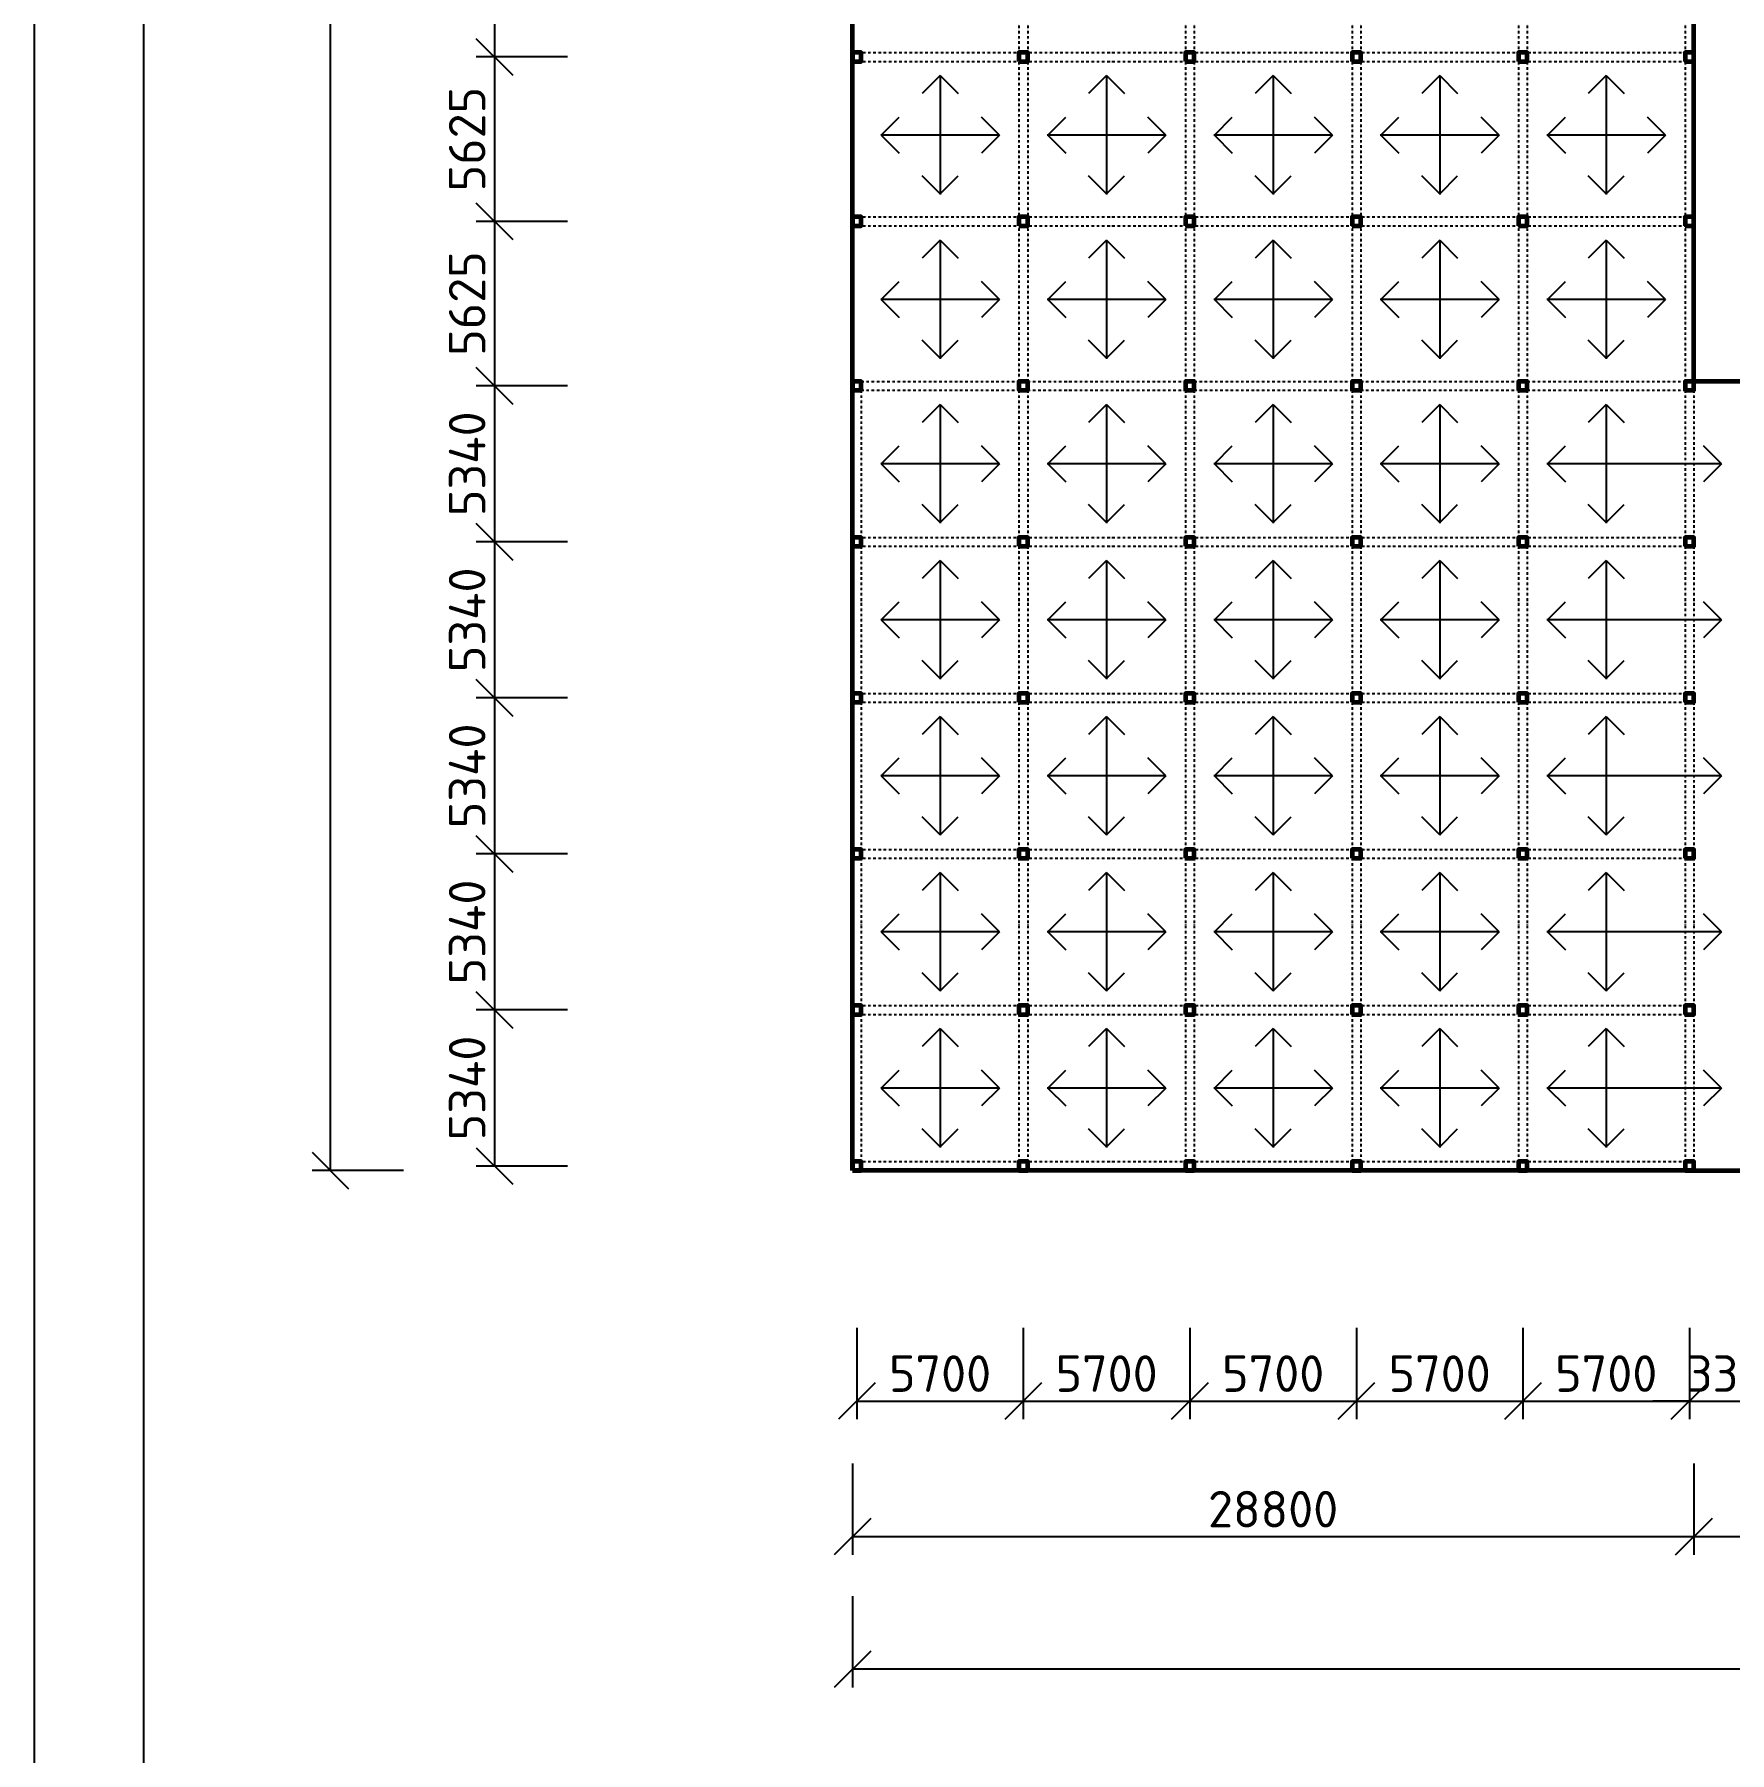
# Model space of a CAD drawing. Header units: millimetres. Extents: x 12904 to 327904, y -199771 to 141779.
# Drawn here: x 12904 to 70929, y -102718 to -43922 of the extents above; entities that cross this region are included whole.
import ezdxf

# ---------------------------------------------------------------- set-up
doc = ezdxf.new("R2010")
doc.units = ezdxf.units.MM
doc.linetypes.add('ČERCHOVANÁ', pattern=[25.4, 12.7, -6.35, 0, -6.35])
doc.layers.add('kóta', color=1, linetype='Continuous')
doc.layers.add('stěny', color=6, linetype='Continuous', lineweight=60)
doc.styles.add('ISOCPEUR', font='isocpeur.ttf')
doc.dimstyles.new('1-500', dxfattribs={"dimscale": 500, "dimtxt": 2.5, "dimasz": 2.5, "dimexe": 1.25, "dimexo": 0.625, "dimtad": 1, "dimdec": 0, "dimtxsty": 'ISOCPEUR', "dimblk": 'OBLIQUE', "dimcen": 2.5, "dimclrd": 1, "dimclre": 1, "dimclrt": 3, "dimadec": 0, "dimazin": 0, "dimtfac": 1, "dimtdec": 0, "dimtix": 1, "dimtmove": 1, "dimatfit": 3, "dimldrblk": 'OBLIQUE', "dimfxl": 5, "dimfxlon": 1, "dimtfillclr": 3, "dimarcsym": 0})

# ---------------------------------------------------------------- blocks, each defined once
blk = doc.blocks.new('_OBLIQUE')
at = {"color": 0, "linetype": 'ByBlock'}
blk.add_line((-0.5, -0.5), (0.5, 0.5), dxfattribs=at)
blk = doc.blocks.new('*D200')
at = {"layer": 'Defpoints', "color": 0, "transparency": 16777216}
for p in [(40904, -82796), (69704, -82796), (69704, -95326)]:
    blk.add_point(p, dxfattribs=at)
at = {"layer": 'kóta', "color": 1, "lineweight": -2, "transparency": 16777216}
for p, q in [((40904, -92826), (40904, -95951)), ((69704, -92826), (69704, -95951)), ((40904, -95326), (69704, -95326))]:
    blk.add_line(p, q, dxfattribs=at)
at = {"layer": 'kóta', "color": 1, "lineweight": -2, "transparency": 16777216, "xscale": 1250, "yscale": 1250, "zscale": 1250, "rotation": 180}
blk.add_blockref('_OBLIQUE', (40904, -95326), dxfattribs=at)
at = {"layer": 'kóta', "color": 1, "lineweight": -2, "transparency": 16777216, "xscale": 1250, "yscale": 1250, "zscale": 1250}
blk.add_blockref('_OBLIQUE', (69704, -95326), dxfattribs=at)
at = {"layer": 'kóta', "color": 3, "transparency": 16777216, "insert": (55304, -94388), "char_height": 1250, "attachment_point": 5, "style": 'ISOCPEUR'}
blk.add_mtext('28800', dxfattribs=at)
blk = doc.blocks.new('*D201')
at = {"layer": 'Defpoints', "color": 0, "transparency": 16777216}
for p in [(69704, -82796), (107204, -82796), (107204, -95326)]:
    blk.add_point(p, dxfattribs=at)
at = {"layer": 'kóta', "color": 1, "lineweight": -2, "transparency": 16777216}
for p, q in [((69704, -92826), (69704, -95951)), ((107204, -92826), (107204, -95951)), ((69704, -95326), (107204, -95326))]:
    blk.add_line(p, q, dxfattribs=at)
at = {"layer": 'kóta', "color": 1, "lineweight": -2, "transparency": 16777216, "xscale": 1250, "yscale": 1250, "zscale": 1250, "rotation": 180}
blk.add_blockref('_OBLIQUE', (69704, -95326), dxfattribs=at)
at = {"layer": 'kóta', "color": 1, "lineweight": -2, "transparency": 16777216, "xscale": 1250, "yscale": 1250, "zscale": 1250}
blk.add_blockref('_OBLIQUE', (107204, -95326), dxfattribs=at)
at = {"layer": 'kóta', "color": 3, "transparency": 16777216, "insert": (88454, -94388), "char_height": 1250, "attachment_point": 5, "style": 'ISOCPEUR'}
blk.add_mtext('37500', dxfattribs=at)
blk = doc.blocks.new('*D278')
at = {"layer": 'Defpoints', "color": 0, "transparency": 16777216}
for p in [(69704, 11704), (116114, 11704), (107204, -55796)]:
    blk.add_point(p, dxfattribs=at)
at = {"layer": 'kóta', "color": 1, "lineweight": -2, "transparency": 16777216}
for p, q in [((113614, 11704), (116739, 11704)), ((116114, -55796), (116114, 11704)), ((113614, -55796), (116739, -55796))]:
    blk.add_line(p, q, dxfattribs=at)
at = {"layer": 'kóta', "color": 1, "lineweight": -2, "transparency": 16777216, "xscale": 1250, "yscale": 1250, "zscale": 1250}
for p, rotation in [((116114, 11704), 90), ((116114, -55796), 270)]:
    blk.add_blockref('_OBLIQUE', p, dxfattribs=dict(at, rotation=rotation))
at = {"layer": 'kóta', "color": 3, "transparency": 16777216, "insert": (115177, -22046), "char_height": 1250, "attachment_point": 5, "rotation": 90, "style": 'ISOCPEUR'}
blk.add_mtext('67500', dxfattribs=at)
blk = doc.blocks.new('*D226')
at = {"layer": 'Defpoints', "color": 0, "transparency": 16777216}
for p in [(40904, -39071), (28654, -44696), (40904, -44696)]:
    blk.add_point(p, dxfattribs=at)
at = {"layer": 'kóta', "color": 1, "lineweight": -2, "transparency": 16777216}
for p, q in [((31154, -39071), (28029, -39071)), ((28654, -39071), (28654, -44696)), ((31154, -44696), (28029, -44696))]:
    blk.add_line(p, q, dxfattribs=at)
at = {"layer": 'kóta', "color": 1, "lineweight": -2, "transparency": 16777216, "xscale": 1250, "yscale": 1250, "zscale": 1250}
for p, rotation in [((28654, -39071), 90), ((28654, -44696), 270)]:
    blk.add_blockref('_OBLIQUE', p, dxfattribs=dict(at, rotation=rotation))
at = {"layer": 'kóta', "color": 3, "transparency": 16777216, "insert": (27717, -41883), "char_height": 1250, "attachment_point": 5, "rotation": 90, "style": 'ISOCPEUR'}
blk.add_mtext('5625', dxfattribs=at)
blk = doc.blocks.new('*D227')
at = {"layer": 'Defpoints', "color": 0, "transparency": 16777216}
for p in [(40904, -44696), (28654, -50321), (40904, -50321)]:
    blk.add_point(p, dxfattribs=at)
at = {"layer": 'kóta', "color": 1, "lineweight": -2, "transparency": 16777216}
for p, q in [((31154, -44696), (28029, -44696)), ((28654, -44696), (28654, -50321)), ((31154, -50321), (28029, -50321))]:
    blk.add_line(p, q, dxfattribs=at)
at = {"layer": 'kóta', "color": 1, "lineweight": -2, "transparency": 16777216, "xscale": 1250, "yscale": 1250, "zscale": 1250}
for p, rotation in [((28654, -44696), 90), ((28654, -50321), 270)]:
    blk.add_blockref('_OBLIQUE', p, dxfattribs=dict(at, rotation=rotation))
at = {"layer": 'kóta', "color": 3, "transparency": 16777216, "insert": (27717, -47508), "char_height": 1250, "attachment_point": 5, "rotation": 90, "style": 'ISOCPEUR'}
blk.add_mtext('5625', dxfattribs=at)
blk = doc.blocks.new('*D228')
at = {"layer": 'Defpoints', "color": 0, "transparency": 16777216}
for p in [(40904, -50321), (28654, -55946), (40904, -55946)]:
    blk.add_point(p, dxfattribs=at)
at = {"layer": 'kóta', "color": 1, "lineweight": -2, "transparency": 16777216}
for p, q in [((31154, -50321), (28029, -50321)), ((28654, -50321), (28654, -55946)), ((31154, -55946), (28029, -55946))]:
    blk.add_line(p, q, dxfattribs=at)
at = {"layer": 'kóta', "color": 1, "lineweight": -2, "transparency": 16777216, "xscale": 1250, "yscale": 1250, "zscale": 1250}
for p, rotation in [((28654, -50321), 90), ((28654, -55946), 270)]:
    blk.add_blockref('_OBLIQUE', p, dxfattribs=dict(at, rotation=rotation))
at = {"layer": 'kóta', "color": 3, "transparency": 16777216, "insert": (27717, -53133), "char_height": 1250, "attachment_point": 5, "rotation": 90, "style": 'ISOCPEUR'}
blk.add_mtext('5625', dxfattribs=at)
blk = doc.blocks.new('*D229')
at = {"layer": 'Defpoints', "color": 0, "transparency": 16777216}
for p in [(40904, -55946), (28654, -61286), (40904, -61286)]:
    blk.add_point(p, dxfattribs=at)
at = {"layer": 'kóta', "color": 1, "lineweight": -2, "transparency": 16777216}
for p, q in [((31154, -55946), (28029, -55946)), ((28654, -55946), (28654, -61286)), ((31154, -61286), (28029, -61286))]:
    blk.add_line(p, q, dxfattribs=at)
at = {"layer": 'kóta', "color": 1, "lineweight": -2, "transparency": 16777216, "xscale": 1250, "yscale": 1250, "zscale": 1250}
for p, rotation in [((28654, -55946), 90), ((28654, -61286), 270)]:
    blk.add_blockref('_OBLIQUE', p, dxfattribs=dict(at, rotation=rotation))
at = {"layer": 'kóta', "color": 3, "transparency": 16777216, "insert": (27717, -58616), "char_height": 1250, "attachment_point": 5, "rotation": 90, "style": 'ISOCPEUR'}
blk.add_mtext('5340', dxfattribs=at)
blk = doc.blocks.new('*D230')
at = {"layer": 'Defpoints', "color": 0, "transparency": 16777216}
for p in [(40904, -61286), (28654, -66626), (40904, -66626)]:
    blk.add_point(p, dxfattribs=at)
at = {"layer": 'kóta', "color": 1, "lineweight": -2, "transparency": 16777216}
for p, q in [((31154, -61286), (28029, -61286)), ((28654, -61286), (28654, -66626)), ((31154, -66626), (28029, -66626))]:
    blk.add_line(p, q, dxfattribs=at)
at = {"layer": 'kóta', "color": 1, "lineweight": -2, "transparency": 16777216, "xscale": 1250, "yscale": 1250, "zscale": 1250}
for p, rotation in [((28654, -61286), 90), ((28654, -66626), 270)]:
    blk.add_blockref('_OBLIQUE', p, dxfattribs=dict(at, rotation=rotation))
at = {"layer": 'kóta', "color": 3, "transparency": 16777216, "insert": (27717, -63956), "char_height": 1250, "attachment_point": 5, "rotation": 90, "style": 'ISOCPEUR'}
blk.add_mtext('5340', dxfattribs=at)
blk = doc.blocks.new('*D231')
at = {"layer": 'Defpoints', "color": 0, "transparency": 16777216}
for p in [(40904, -66626), (28654, -71966), (40904, -71966)]:
    blk.add_point(p, dxfattribs=at)
at = {"layer": 'kóta', "color": 1, "lineweight": -2, "transparency": 16777216}
for p, q in [((31154, -66626), (28029, -66626)), ((28654, -66626), (28654, -71966)), ((31154, -71966), (28029, -71966))]:
    blk.add_line(p, q, dxfattribs=at)
at = {"layer": 'kóta', "color": 1, "lineweight": -2, "transparency": 16777216, "xscale": 1250, "yscale": 1250, "zscale": 1250}
for p, rotation in [((28654, -66626), 90), ((28654, -71966), 270)]:
    blk.add_blockref('_OBLIQUE', p, dxfattribs=dict(at, rotation=rotation))
at = {"layer": 'kóta', "color": 3, "transparency": 16777216, "insert": (27717, -69296), "char_height": 1250, "attachment_point": 5, "rotation": 90, "style": 'ISOCPEUR'}
blk.add_mtext('5340', dxfattribs=at)
blk = doc.blocks.new('*D232')
at = {"layer": 'Defpoints', "color": 0, "transparency": 16777216}
for p in [(40904, -71966), (28654, -77306), (40904, -77306)]:
    blk.add_point(p, dxfattribs=at)
at = {"layer": 'kóta', "color": 1, "lineweight": -2, "transparency": 16777216}
for p, q in [((31154, -71966), (28029, -71966)), ((28654, -71966), (28654, -77306)), ((31154, -77306), (28029, -77306))]:
    blk.add_line(p, q, dxfattribs=at)
at = {"layer": 'kóta', "color": 1, "lineweight": -2, "transparency": 16777216, "xscale": 1250, "yscale": 1250, "zscale": 1250}
for p, rotation in [((28654, -71966), 90), ((28654, -77306), 270)]:
    blk.add_blockref('_OBLIQUE', p, dxfattribs=dict(at, rotation=rotation))
at = {"layer": 'kóta', "color": 3, "transparency": 16777216, "insert": (27717, -74636), "char_height": 1250, "attachment_point": 5, "rotation": 90, "style": 'ISOCPEUR'}
blk.add_mtext('5340', dxfattribs=at)
blk = doc.blocks.new('*D233')
at = {"layer": 'Defpoints', "color": 0, "transparency": 16777216}
for p in [(40904, -77306), (28654, -82646), (40904, -82646)]:
    blk.add_point(p, dxfattribs=at)
at = {"layer": 'kóta', "color": 1, "lineweight": -2, "transparency": 16777216}
for p, q in [((31154, -77306), (28029, -77306)), ((28654, -77306), (28654, -82646)), ((31154, -82646), (28029, -82646))]:
    blk.add_line(p, q, dxfattribs=at)
at = {"layer": 'kóta', "color": 1, "lineweight": -2, "transparency": 16777216, "xscale": 1250, "yscale": 1250, "zscale": 1250}
for p, rotation in [((28654, -77306), 90), ((28654, -82646), 270)]:
    blk.add_blockref('_OBLIQUE', p, dxfattribs=dict(at, rotation=rotation))
at = {"layer": 'kóta', "color": 3, "transparency": 16777216, "insert": (27717, -79976), "char_height": 1250, "attachment_point": 5, "rotation": 90, "style": 'ISOCPEUR'}
blk.add_mtext('5340', dxfattribs=at)
blk = doc.blocks.new('*D234')
at = {"layer": 'Defpoints', "color": 0, "transparency": 16777216}
for p in [(41054, -82796), (46754, -82796), (46754, -90686)]:
    blk.add_point(p, dxfattribs=at)
at = {"layer": 'kóta', "color": 1, "lineweight": -2, "transparency": 16777216}
for p, q in [((41054, -88186), (41054, -91311)), ((46754, -88186), (46754, -91311)), ((41054, -90686), (46754, -90686))]:
    blk.add_line(p, q, dxfattribs=at)
at = {"layer": 'kóta', "color": 1, "lineweight": -2, "transparency": 16777216, "xscale": 1250, "yscale": 1250, "zscale": 1250, "rotation": 180}
blk.add_blockref('_OBLIQUE', (41054, -90686), dxfattribs=at)
at = {"layer": 'kóta', "color": 1, "lineweight": -2, "transparency": 16777216, "xscale": 1250, "yscale": 1250, "zscale": 1250}
blk.add_blockref('_OBLIQUE', (46754, -90686), dxfattribs=at)
at = {"layer": 'kóta', "color": 3, "transparency": 16777216, "insert": (43904, -89748), "char_height": 1250, "attachment_point": 5, "style": 'ISOCPEUR'}
blk.add_mtext('5700', dxfattribs=at)
blk = doc.blocks.new('*D235')
at = {"layer": 'Defpoints', "color": 0, "transparency": 16777216}
for p in [(46754, -82796), (52454, -82796), (52454, -90686)]:
    blk.add_point(p, dxfattribs=at)
at = {"layer": 'kóta', "color": 1, "lineweight": -2, "transparency": 16777216}
for p, q in [((46754, -88186), (46754, -91311)), ((52454, -88186), (52454, -91311)), ((46754, -90686), (52454, -90686))]:
    blk.add_line(p, q, dxfattribs=at)
at = {"layer": 'kóta', "color": 1, "lineweight": -2, "transparency": 16777216, "xscale": 1250, "yscale": 1250, "zscale": 1250, "rotation": 180}
blk.add_blockref('_OBLIQUE', (46754, -90686), dxfattribs=at)
at = {"layer": 'kóta', "color": 1, "lineweight": -2, "transparency": 16777216, "xscale": 1250, "yscale": 1250, "zscale": 1250}
blk.add_blockref('_OBLIQUE', (52454, -90686), dxfattribs=at)
at = {"layer": 'kóta', "color": 3, "transparency": 16777216, "insert": (49604, -89748), "char_height": 1250, "attachment_point": 5, "style": 'ISOCPEUR'}
blk.add_mtext('5700', dxfattribs=at)
blk = doc.blocks.new('*D236')
at = {"layer": 'Defpoints', "color": 0, "transparency": 16777216}
for p in [(52454, -82796), (58154, -82796), (58154, -90686)]:
    blk.add_point(p, dxfattribs=at)
at = {"layer": 'kóta', "color": 1, "lineweight": -2, "transparency": 16777216}
for p, q in [((52454, -88186), (52454, -91311)), ((58154, -88186), (58154, -91311)), ((52454, -90686), (58154, -90686))]:
    blk.add_line(p, q, dxfattribs=at)
at = {"layer": 'kóta', "color": 1, "lineweight": -2, "transparency": 16777216, "xscale": 1250, "yscale": 1250, "zscale": 1250, "rotation": 180}
blk.add_blockref('_OBLIQUE', (52454, -90686), dxfattribs=at)
at = {"layer": 'kóta', "color": 1, "lineweight": -2, "transparency": 16777216, "xscale": 1250, "yscale": 1250, "zscale": 1250}
blk.add_blockref('_OBLIQUE', (58154, -90686), dxfattribs=at)
at = {"layer": 'kóta', "color": 3, "transparency": 16777216, "insert": (55304, -89748), "char_height": 1250, "attachment_point": 5, "style": 'ISOCPEUR'}
blk.add_mtext('5700', dxfattribs=at)
blk = doc.blocks.new('*D237')
at = {"layer": 'Defpoints', "color": 0, "transparency": 16777216}
for p in [(58154, -82796), (63854, -82796), (63854, -90686)]:
    blk.add_point(p, dxfattribs=at)
at = {"layer": 'kóta', "color": 1, "lineweight": -2, "transparency": 16777216}
for p, q in [((58154, -88186), (58154, -91311)), ((63854, -88186), (63854, -91311)), ((58154, -90686), (63854, -90686))]:
    blk.add_line(p, q, dxfattribs=at)
at = {"layer": 'kóta', "color": 1, "lineweight": -2, "transparency": 16777216, "xscale": 1250, "yscale": 1250, "zscale": 1250, "rotation": 180}
blk.add_blockref('_OBLIQUE', (58154, -90686), dxfattribs=at)
at = {"layer": 'kóta', "color": 1, "lineweight": -2, "transparency": 16777216, "xscale": 1250, "yscale": 1250, "zscale": 1250}
blk.add_blockref('_OBLIQUE', (63854, -90686), dxfattribs=at)
at = {"layer": 'kóta', "color": 3, "transparency": 16777216, "insert": (61004, -89748), "char_height": 1250, "attachment_point": 5, "style": 'ISOCPEUR'}
blk.add_mtext('5700', dxfattribs=at)
blk = doc.blocks.new('*D238')
at = {"layer": 'Defpoints', "color": 0, "transparency": 16777216}
for p in [(63854, -82796), (69554, -82796), (69554, -90686)]:
    blk.add_point(p, dxfattribs=at)
at = {"layer": 'kóta', "color": 1, "lineweight": -2, "transparency": 16777216}
for p, q in [((63854, -88186), (63854, -91311)), ((69554, -88186), (69554, -91311)), ((63854, -90686), (69554, -90686))]:
    blk.add_line(p, q, dxfattribs=at)
at = {"layer": 'kóta', "color": 1, "lineweight": -2, "transparency": 16777216, "xscale": 1250, "yscale": 1250, "zscale": 1250, "rotation": 180}
blk.add_blockref('_OBLIQUE', (63854, -90686), dxfattribs=at)
at = {"layer": 'kóta', "color": 1, "lineweight": -2, "transparency": 16777216, "xscale": 1250, "yscale": 1250, "zscale": 1250}
blk.add_blockref('_OBLIQUE', (69554, -90686), dxfattribs=at)
at = {"layer": 'kóta', "color": 3, "transparency": 16777216, "insert": (66704, -89748), "char_height": 1250, "attachment_point": 5, "style": 'ISOCPEUR'}
blk.add_mtext('5700', dxfattribs=at)
blk = doc.blocks.new('*D239')
at = {"layer": 'Defpoints', "color": 0, "transparency": 16777216}
for p in [(69554, -82796), (72854, -82796), (72854, -90686)]:
    blk.add_point(p, dxfattribs=at)
at = {"layer": 'kóta', "color": 1, "lineweight": -2, "transparency": 16777216}
for p, q in [((69554, -88186), (69554, -91311)), ((72854, -88186), (72854, -91311)), ((69554, -90686), (68304, -90686)), ((69554, -90686), (72854, -90686)), ((72854, -90686), (74104, -90686))]:
    blk.add_line(p, q, dxfattribs=at)
at = {"layer": 'kóta', "color": 1, "lineweight": -2, "transparency": 16777216, "xscale": 1250, "yscale": 1250, "zscale": 1250}
blk.add_blockref('_OBLIQUE', (69554, -90686), dxfattribs=at)
at = {"layer": 'kóta', "color": 1, "lineweight": -2, "transparency": 16777216, "xscale": 1250, "yscale": 1250, "zscale": 1250, "rotation": 180}
blk.add_blockref('_OBLIQUE', (72854, -90686), dxfattribs=at)
at = {"layer": 'kóta', "color": 3, "transparency": 16777216, "insert": (71204, -89748), "char_height": 1250, "attachment_point": 5, "style": 'ISOCPEUR'}
blk.add_mtext('3300', dxfattribs=at)
blk = doc.blocks.new('*D207')
at = {"layer": 'Defpoints', "color": 0, "transparency": 16777216}
for p in [(40904, 11704), (23034, -82796), (40904, -82796)]:
    blk.add_point(p, dxfattribs=at)
at = {"layer": 'kóta', "color": 1, "lineweight": -2, "transparency": 16777216}
for p, q in [((25534, 11704), (22409, 11704)), ((23034, 11704), (23034, -82796)), ((25534, -82796), (22409, -82796))]:
    blk.add_line(p, q, dxfattribs=at)
at = {"layer": 'kóta', "color": 1, "lineweight": -2, "transparency": 16777216, "xscale": 1250, "yscale": 1250, "zscale": 1250}
for p, rotation in [((23034, 11704), 90), ((23034, -82796), 270)]:
    blk.add_blockref('_OBLIQUE', p, dxfattribs=dict(at, rotation=rotation))
at = {"layer": 'kóta', "color": 3, "transparency": 16777216, "insert": (22097, -35546), "char_height": 1250, "attachment_point": 5, "rotation": 90, "style": 'ISOCPEUR'}
blk.add_mtext('94500', dxfattribs=at)
blk = doc.blocks.new('*D210')
at = {"layer": 'Defpoints', "color": 0, "transparency": 16777216}
for p in [(40904, -82796), (107204, -82796), (40904, -99866)]:
    blk.add_point(p, dxfattribs=at)
at = {"layer": 'kóta', "color": 1, "lineweight": -2, "transparency": 16777216}
for p, q in [((40904, -97366), (40904, -100491)), ((107204, -97366), (107204, -100491)), ((107204, -99866), (40904, -99866))]:
    blk.add_line(p, q, dxfattribs=at)
at = {"layer": 'kóta', "color": 1, "lineweight": -2, "transparency": 16777216, "xscale": 1250, "yscale": 1250, "zscale": 1250, "rotation": 180}
blk.add_blockref('_OBLIQUE', (40904, -99866), dxfattribs=at)
at = {"layer": 'kóta', "color": 1, "lineweight": -2, "transparency": 16777216, "xscale": 1250, "yscale": 1250, "zscale": 1250}
blk.add_blockref('_OBLIQUE', (107204, -99866), dxfattribs=at)
at = {"layer": 'kóta', "color": 3, "transparency": 16777216, "insert": (74054, -98928), "char_height": 1250, "attachment_point": 5, "style": 'ISOCPEUR'}
blk.add_mtext('66300', dxfattribs=at)

msp = doc.modelspace()

# ---------------------------------------------------------------- linework, layer by layer
at = {"linetype": 'ČERCHOVANÁ', "ltscale": 7}
for p, q in [((46604.2, 11704.3), (46604.2, -56095.7)), ((46904.2, 11704.3), (46904.2, -56095.7)), ((52304.2, 11704.3), (52304.2, -56095.7)), ((52604.2, 11704.3), (52604.2, -56095.7)), ((58004.2, 11704.3), (58004.2, -56095.7)), ((58304.2, 11704.3), (58304.2, -56095.7)), ((63704.2, 11704.3), (63704.2, -56095.7)), ((64004.2, 11704.3), (64004.2, -56095.7)), ((69404.2, 11704.3), (69404.2, -56095.7)), ((40904.2, -44545.7), (69704.2, -44545.7)), ((40904.2, -44845.7), (69704.2, -44845.7)), ((40904.2, -50170.7), (69704.2, -50170.7)), ((40904.2, -50470.7), (69704.2, -50470.7)), ((41204.2, -55795.7), (46604.2, -55795.7)), ((41204.2, -55795.7), (46604.2, -55795.7)), ((46904.2, -55795.7), (52304.2, -55795.7)), ((46904.2, -55795.7), (52304.2, -55795.7)), ((52604.2, -55795.7), (58004.2, -55795.7)), ((52604.2, -55795.7), (58004.2, -55795.7)), ((58304.2, -55795.7), (63704.2, -55795.7)), ((58304.2, -55795.7), (63704.2, -55795.7)), ((64004.2, -55795.7), (69404.2, -55795.7)), ((64004.2, -55795.7), (69404.2, -55795.7)), ((41204.2, -56095.7), (41204.2, -82795.7)), ((41204.2, -56095.7), (46604.2, -56095.7)), ((46604.2, -56095.7), (46604.2, -82795.7)), ((46904.2, -56095.7), (46904.2, -82795.7)), ((46904.2, -56095.7), (52304.2, -56095.7)), ((52304.2, -56095.7), (52304.2, -82795.7)), ((52604.2, -56095.7), (52604.2, -82795.7)), ((52604.2, -56095.7), (58004.2, -56095.7)), ((58004.2, -56095.7), (58004.2, -82795.7)), ((58304.2, -56095.7), (58304.2, -82795.7)), ((58304.2, -56095.7), (63704.2, -56095.7)), ((63704.2, -56095.7), (63704.2, -82795.7)), ((64004.2, -56095.7), (64004.2, -82795.7)), ((64004.2, -56095.7), (69404.2, -56095.7)), ((69404.2, -56095.7), (69404.2, -82795.7)), ((69704.2, -56095.7), (69704.2, -82795.7)), ((40904.2, -61135.7), (69704.2, -61135.7)), ((40904.2, -61435.7), (69704.2, -61435.7)), ((40904.2, -66475.7), (69704.2, -66475.7)), ((40904.2, -66775.7), (69704.2, -66775.7)), ((40904.2, -71815.7), (69704.2, -71815.7)), ((40904.2, -72115.7), (69704.2, -72115.7)), ((40904.2, -77155.7), (69704.2, -77155.7)), ((40904.2, -77455.7), (69704.2, -77455.7)), ((40904.2, -82495.7), (69704.2, -82495.7))]:
    msp.add_line(p, q, dxfattribs=at)
for p, q in [((43904.2, -45333.9), (43288.6, -45949.5)), ((43904.2, -45333.9), (43904.2, -49397.4)), ((43904.2, -45333.9), (44519.7, -45949.5)), ((49604.2, -45333.9), (48988.6, -45949.5)), ((49604.2, -45333.9), (49604.2, -49397.4)), ((49604.2, -45333.9), (50219.7, -45949.5)), ((55304.2, -45333.9), (54688.6, -45949.5)), ((55304.2, -45333.9), (55304.2, -49397.4)), ((55304.2, -45333.9), (55919.7, -45949.5)), ((61004.2, -45333.9), (60388.6, -45949.5)), ((61004.2, -45333.9), (61004.2, -49397.4)), ((61004.2, -45333.9), (61619.7, -45949.5)), ((66704.2, -45333.9), (66088.6, -45949.5)), ((66704.2, -45333.9), (66704.2, -49397.4)), ((66704.2, -45333.9), (67319.7, -45949.5)), ((41891.9, -47365.7), (42507.5, -46750.1)), ((45935.9, -47365.7), (45320.3, -46750.1)), ((47591.9, -47365.7), (48207.5, -46750.1)), ((51635.9, -47365.7), (51020.3, -46750.1)), ((53291.9, -47365.7), (53907.5, -46750.1)), ((57335.9, -47365.7), (56720.3, -46750.1)), ((58991.9, -47365.7), (59607.5, -46750.1)), ((63035.9, -47365.7), (62420.3, -46750.1)), ((64691.9, -47365.7), (65307.5, -46750.1)), ((68735.9, -47365.7), (68120.3, -46750.1)), ((45935.9, -47365.7), (41872.4, -47365.7)), ((41891.9, -47365.7), (42507.5, -47981.2)), ((45935.9, -47365.7), (45320.3, -47981.2)), ((51635.9, -47365.7), (47572.4, -47365.7)), ((47591.9, -47365.7), (48207.5, -47981.2)), ((51635.9, -47365.7), (51020.3, -47981.2)), ((57335.9, -47365.7), (53272.4, -47365.7)), ((53291.9, -47365.7), (53907.5, -47981.2)), ((57335.9, -47365.7), (56720.3, -47981.2)), ((63035.9, -47365.7), (58972.4, -47365.7)), ((58991.9, -47365.7), (59607.5, -47981.2)), ((63035.9, -47365.7), (62420.3, -47981.2)), ((68735.9, -47365.7), (64672.4, -47365.7)), ((64691.9, -47365.7), (65307.5, -47981.2)), ((68735.9, -47365.7), (68120.3, -47981.2)), ((43904.2, -49377.9), (43288.6, -48762.3)), ((43904.2, -49377.9), (44519.7, -48762.3)), ((49604.2, -49377.9), (48988.6, -48762.3)), ((49604.2, -49377.9), (50219.7, -48762.3)), ((55304.2, -49377.9), (54688.6, -48762.3)), ((55304.2, -49377.9), (55919.7, -48762.3)), ((61004.2, -49377.9), (60388.6, -48762.3)), ((61004.2, -49377.9), (61619.7, -48762.3)), ((66704.2, -49377.9), (66088.6, -48762.3)), ((66704.2, -49377.9), (67319.7, -48762.3)), ((43904.2, -50958.9), (43288.6, -51574.5)), ((43904.2, -50958.9), (43904.2, -55022.4)), ((43904.2, -50958.9), (44519.7, -51574.5)), ((49604.2, -50958.9), (48988.6, -51574.5)), ((49604.2, -50958.9), (49604.2, -55022.4)), ((49604.2, -50958.9), (50219.7, -51574.5)), ((55304.2, -50958.9), (54688.6, -51574.5)), ((55304.2, -50958.9), (55304.2, -55022.4)), ((55304.2, -50958.9), (55919.7, -51574.5)), ((61004.2, -50958.9), (60388.6, -51574.5)), ((61004.2, -50958.9), (61004.2, -55022.4)), ((61004.2, -50958.9), (61619.7, -51574.5)), ((66704.2, -50958.9), (66088.6, -51574.5)), ((66704.2, -50958.9), (66704.2, -55022.4)), ((66704.2, -50958.9), (67319.7, -51574.5)), ((41891.9, -52990.7), (42507.5, -52375.1)), ((45935.9, -52990.7), (45320.3, -52375.1)), ((47591.9, -52990.7), (48207.5, -52375.1)), ((51635.9, -52990.7), (51020.3, -52375.1)), ((53291.9, -52990.7), (53907.5, -52375.1)), ((57335.9, -52990.7), (56720.3, -52375.1)), ((58991.9, -52990.7), (59607.5, -52375.1)), ((63035.9, -52990.7), (62420.3, -52375.1)), ((64691.9, -52990.7), (65307.5, -52375.1)), ((68735.9, -52990.7), (68120.3, -52375.1)), ((45935.9, -52990.7), (41872.4, -52990.7)), ((41891.9, -52990.7), (42507.5, -53606.2)), ((45935.9, -52990.7), (45320.3, -53606.2)), ((51635.9, -52990.7), (47572.4, -52990.7)), ((47591.9, -52990.7), (48207.5, -53606.2)), ((51635.9, -52990.7), (51020.3, -53606.2)), ((57335.9, -52990.7), (53272.4, -52990.7)), ((53291.9, -52990.7), (53907.5, -53606.2)), ((57335.9, -52990.7), (56720.3, -53606.2)), ((63035.9, -52990.7), (58972.4, -52990.7)), ((58991.9, -52990.7), (59607.5, -53606.2)), ((63035.9, -52990.7), (62420.3, -53606.2)), ((68735.9, -52990.7), (64672.4, -52990.7)), ((64691.9, -52990.7), (65307.5, -53606.2)), ((68735.9, -52990.7), (68120.3, -53606.2)), ((43904.2, -55002.9), (43288.6, -54387.3)), ((43904.2, -55002.9), (44519.7, -54387.3)), ((49604.2, -55002.9), (48988.6, -54387.3)), ((49604.2, -55002.9), (50219.7, -54387.3)), ((55304.2, -55002.9), (54688.6, -54387.3)), ((55304.2, -55002.9), (55919.7, -54387.3)), ((61004.2, -55002.9), (60388.6, -54387.3)), ((61004.2, -55002.9), (61619.7, -54387.3)), ((66704.2, -55002.9), (66088.6, -54387.3)), ((66704.2, -55002.9), (67319.7, -54387.3)), ((43904.2, -56583.9), (43288.6, -57199.5)), ((43904.2, -56583.9), (43904.2, -60647.4)), ((43904.2, -56583.9), (44519.7, -57199.5)), ((49604.2, -56583.9), (48988.6, -57199.5)), ((49604.2, -56583.9), (49604.2, -60647.4)), ((49604.2, -56583.9), (50219.7, -57199.5)), ((55304.2, -56583.9), (54688.6, -57199.5)), ((55304.2, -56583.9), (55304.2, -60647.4)), ((55304.2, -56583.9), (55919.7, -57199.5)), ((61004.2, -56583.9), (60388.6, -57199.5)), ((61004.2, -56583.9), (61004.2, -60647.4)), ((61004.2, -56583.9), (61619.7, -57199.5)), ((66704.2, -56583.9), (66088.6, -57199.5)), ((66704.2, -56583.9), (66704.2, -60647.4)), ((66704.2, -56583.9), (67319.7, -57199.5)), ((41891.9, -58615.7), (42507.5, -58000.1)), ((45935.9, -58615.7), (45320.3, -58000.1)), ((47591.9, -58615.7), (48207.5, -58000.1)), ((51635.9, -58615.7), (51020.3, -58000.1)), ((53291.9, -58615.7), (53907.5, -58000.1)), ((57335.9, -58615.7), (56720.3, -58000.1)), ((58991.9, -58615.7), (59607.5, -58000.1)), ((63035.9, -58615.7), (62420.3, -58000.1)), ((64691.9, -58615.7), (65307.5, -58000.1)), ((70654.2, -58615.7), (70038.6, -58000.1)), ((45935.9, -58615.7), (41872.4, -58615.7)), ((41891.9, -58615.7), (42507.5, -59231.2)), ((45935.9, -58615.7), (45320.3, -59231.2)), ((51635.9, -58615.7), (47572.4, -58615.7)), ((47591.9, -58615.7), (48207.5, -59231.2)), ((51635.9, -58615.7), (51020.3, -59231.2)), ((57335.9, -58615.7), (53272.4, -58615.7)), ((53291.9, -58615.7), (53907.5, -59231.2)), ((57335.9, -58615.7), (56720.3, -59231.2)), ((63035.9, -58615.7), (58972.4, -58615.7)), ((58991.9, -58615.7), (59607.5, -59231.2)), ((63035.9, -58615.7), (62420.3, -59231.2)), ((70654.2, -58615.7), (64672.4, -58615.7)), ((64691.9, -58615.7), (65307.5, -59231.2)), ((70654.2, -58615.7), (70038.6, -59231.2)), ((43904.2, -60627.9), (43288.6, -60012.3)), ((43904.2, -60627.9), (44519.7, -60012.3)), ((49604.2, -60627.9), (48988.6, -60012.3)), ((49604.2, -60627.9), (50219.7, -60012.3)), ((55304.2, -60627.9), (54688.6, -60012.3)), ((55304.2, -60627.9), (55919.7, -60012.3)), ((61004.2, -60627.9), (60388.6, -60012.3)), ((61004.2, -60627.9), (61619.7, -60012.3)), ((66704.2, -60627.9), (66088.6, -60012.3)), ((66704.2, -60627.9), (67319.7, -60012.3)), ((43904.2, -61923.9), (43288.6, -62539.5)), ((43904.2, -61923.9), (43904.2, -65987.4)), ((43904.2, -61923.9), (44519.7, -62539.5)), ((49604.2, -61923.9), (48988.6, -62539.5)), ((49604.2, -61923.9), (49604.2, -65987.4)), ((49604.2, -61923.9), (50219.7, -62539.5)), ((55304.2, -61923.9), (54688.6, -62539.5)), ((55304.2, -61923.9), (55304.2, -65987.4)), ((55304.2, -61923.9), (55919.7, -62539.5)), ((61004.2, -61923.9), (60388.6, -62539.5)), ((61004.2, -61923.9), (61004.2, -65987.4)), ((61004.2, -61923.9), (61619.7, -62539.5)), ((66704.2, -61923.9), (66088.6, -62539.5)), ((66704.2, -61923.9), (66704.2, -65987.4)), ((66704.2, -61923.9), (67319.7, -62539.5)), ((41891.9, -63955.7), (42507.5, -63340.1)), ((45935.9, -63955.7), (45320.3, -63340.1)), ((47591.9, -63955.7), (48207.5, -63340.1)), ((51635.9, -63955.7), (51020.3, -63340.1)), ((53291.9, -63955.7), (53907.5, -63340.1)), ((57335.9, -63955.7), (56720.3, -63340.1)), ((58991.9, -63955.7), (59607.5, -63340.1)), ((63035.9, -63955.7), (62420.3, -63340.1)), ((64691.9, -63955.7), (65307.5, -63340.1)), ((70654.2, -63955.7), (70038.6, -63340.1)), ((45935.9, -63955.7), (41872.4, -63955.7)), ((41891.9, -63955.7), (42507.5, -64571.2)), ((45935.9, -63955.7), (45320.3, -64571.2)), ((51635.9, -63955.7), (47572.4, -63955.7)), ((47591.9, -63955.7), (48207.5, -64571.2)), ((51635.9, -63955.7), (51020.3, -64571.2)), ((57335.9, -63955.7), (53272.4, -63955.7)), ((53291.9, -63955.7), (53907.5, -64571.2)), ((57335.9, -63955.7), (56720.3, -64571.2)), ((63035.9, -63955.7), (58972.4, -63955.7)), ((58991.9, -63955.7), (59607.5, -64571.2)), ((63035.9, -63955.7), (62420.3, -64571.2)), ((70654.2, -63955.7), (64672.4, -63955.7)), ((64691.9, -63955.7), (65307.5, -64571.2)), ((70654.2, -63955.7), (70038.6, -64571.2)), ((43904.2, -65967.9), (43288.6, -65352.3)), ((43904.2, -65967.9), (44519.7, -65352.3)), ((49604.2, -65967.9), (48988.6, -65352.3)), ((49604.2, -65967.9), (50219.7, -65352.3)), ((55304.2, -65967.9), (54688.6, -65352.3)), ((55304.2, -65967.9), (55919.7, -65352.3)), ((61004.2, -65967.9), (60388.6, -65352.3)), ((61004.2, -65967.9), (61619.7, -65352.3)), ((66704.2, -65967.9), (66088.6, -65352.3)), ((66704.2, -65967.9), (67319.7, -65352.3)), ((43904.2, -67263.9), (43288.6, -67879.5)), ((43904.2, -67263.9), (43904.2, -71327.4)), ((43904.2, -67263.9), (44519.7, -67879.5)), ((49604.2, -67263.9), (48988.6, -67879.5)), ((49604.2, -67263.9), (49604.2, -71327.4)), ((49604.2, -67263.9), (50219.7, -67879.5)), ((55304.2, -67263.9), (54688.6, -67879.5)), ((55304.2, -67263.9), (55304.2, -71327.4)), ((55304.2, -67263.9), (55919.7, -67879.5)), ((61004.2, -67263.9), (60388.6, -67879.5)), ((61004.2, -67263.9), (61004.2, -71327.4)), ((61004.2, -67263.9), (61619.7, -67879.5)), ((66704.2, -67263.9), (66088.6, -67879.5)), ((66704.2, -67263.9), (66704.2, -71327.4)), ((66704.2, -67263.9), (67319.7, -67879.5)), ((41891.9, -69295.7), (42507.5, -68680.1)), ((45935.9, -69295.7), (45320.3, -68680.1)), ((47591.9, -69295.7), (48207.5, -68680.1)), ((51635.9, -69295.7), (51020.3, -68680.1)), ((53291.9, -69295.7), (53907.5, -68680.1)), ((57335.9, -69295.7), (56720.3, -68680.1)), ((58991.9, -69295.7), (59607.5, -68680.1)), ((63035.9, -69295.7), (62420.3, -68680.1)), ((64691.9, -69295.7), (65307.5, -68680.1)), ((70654.2, -69295.7), (70038.6, -68680.1)), ((45935.9, -69295.7), (41872.4, -69295.7)), ((41891.9, -69295.7), (42507.5, -69911.2)), ((45935.9, -69295.7), (45320.3, -69911.2)), ((51635.9, -69295.7), (47572.4, -69295.7)), ((47591.9, -69295.7), (48207.5, -69911.2)), ((51635.9, -69295.7), (51020.3, -69911.2)), ((57335.9, -69295.7), (53272.4, -69295.7)), ((53291.9, -69295.7), (53907.5, -69911.2)), ((57335.9, -69295.7), (56720.3, -69911.2)), ((63035.9, -69295.7), (58972.4, -69295.7)), ((58991.9, -69295.7), (59607.5, -69911.2)), ((63035.9, -69295.7), (62420.3, -69911.2)), ((70654.2, -69295.7), (64672.4, -69295.7)), ((64691.9, -69295.7), (65307.5, -69911.2)), ((70654.2, -69295.7), (70038.6, -69911.2)), ((43904.2, -71307.9), (43288.6, -70692.3)), ((43904.2, -71307.9), (44519.7, -70692.3)), ((49604.2, -71307.9), (48988.6, -70692.3)), ((49604.2, -71307.9), (50219.7, -70692.3)), ((55304.2, -71307.9), (54688.6, -70692.3)), ((55304.2, -71307.9), (55919.7, -70692.3)), ((61004.2, -71307.9), (60388.6, -70692.3)), ((61004.2, -71307.9), (61619.7, -70692.3)), ((66704.2, -71307.9), (66088.6, -70692.3)), ((66704.2, -71307.9), (67319.7, -70692.3)), ((43904.2, -72603.9), (43288.6, -73219.5)), ((43904.2, -72603.9), (43904.2, -76667.4)), ((43904.2, -72603.9), (44519.7, -73219.5)), ((49604.2, -72603.9), (48988.6, -73219.5)), ((49604.2, -72603.9), (49604.2, -76667.4)), ((49604.2, -72603.9), (50219.7, -73219.5)), ((55304.2, -72603.9), (54688.6, -73219.5)), ((55304.2, -72603.9), (55304.2, -76667.4)), ((55304.2, -72603.9), (55919.7, -73219.5)), ((61004.2, -72603.9), (60388.6, -73219.5)), ((61004.2, -72603.9), (61004.2, -76667.4)), ((61004.2, -72603.9), (61619.7, -73219.5)), ((66704.2, -72603.9), (66088.6, -73219.5)), ((66704.2, -72603.9), (66704.2, -76667.4)), ((66704.2, -72603.9), (67319.7, -73219.5)), ((41891.9, -74635.7), (42507.5, -74020.1)), ((45935.9, -74635.7), (45320.3, -74020.1)), ((47591.9, -74635.7), (48207.5, -74020.1)), ((51635.9, -74635.7), (51020.3, -74020.1)), ((53291.9, -74635.7), (53907.5, -74020.1)), ((57335.9, -74635.7), (56720.3, -74020.1)), ((58991.9, -74635.7), (59607.5, -74020.1)), ((63035.9, -74635.7), (62420.3, -74020.1)), ((64691.9, -74635.7), (65307.5, -74020.1)), ((70654.2, -74635.7), (70038.6, -74020.1)), ((45935.9, -74635.7), (41872.4, -74635.7)), ((41891.9, -74635.7), (42507.5, -75251.2)), ((45935.9, -74635.7), (45320.3, -75251.2)), ((51635.9, -74635.7), (47572.4, -74635.7)), ((47591.9, -74635.7), (48207.5, -75251.2)), ((51635.9, -74635.7), (51020.3, -75251.2)), ((57335.9, -74635.7), (53272.4, -74635.7)), ((53291.9, -74635.7), (53907.5, -75251.2)), ((57335.9, -74635.7), (56720.3, -75251.2)), ((63035.9, -74635.7), (58972.4, -74635.7)), ((58991.9, -74635.7), (59607.5, -75251.2)), ((63035.9, -74635.7), (62420.3, -75251.2)), ((70654.2, -74635.7), (64672.4, -74635.7)), ((64691.9, -74635.7), (65307.5, -75251.2)), ((70654.2, -74635.7), (70038.6, -75251.2)), ((43904.2, -76647.9), (43288.6, -76032.3)), ((43904.2, -76647.9), (44519.7, -76032.3)), ((49604.2, -76647.9), (48988.6, -76032.3)), ((49604.2, -76647.9), (50219.7, -76032.3)), ((55304.2, -76647.9), (54688.6, -76032.3)), ((55304.2, -76647.9), (55919.7, -76032.3)), ((61004.2, -76647.9), (60388.6, -76032.3)), ((61004.2, -76647.9), (61619.7, -76032.3)), ((66704.2, -76647.9), (66088.6, -76032.3)), ((66704.2, -76647.9), (67319.7, -76032.3)), ((43904.2, -77943.9), (43288.6, -78559.5)), ((43904.2, -77943.9), (43904.2, -82007.4)), ((43904.2, -77943.9), (44519.7, -78559.5)), ((49604.2, -77943.9), (48988.6, -78559.5)), ((49604.2, -77943.9), (49604.2, -82007.4)), ((49604.2, -77943.9), (50219.7, -78559.5)), ((55304.2, -77943.9), (54688.6, -78559.5)), ((55304.2, -77943.9), (55304.2, -82007.4)), ((55304.2, -77943.9), (55919.7, -78559.5)), ((61004.2, -77943.9), (60388.6, -78559.5)), ((61004.2, -77943.9), (61004.2, -82007.4)), ((61004.2, -77943.9), (61619.7, -78559.5)), ((66704.2, -77943.9), (66088.6, -78559.5)), ((66704.2, -77943.9), (66704.2, -82007.4)), ((66704.2, -77943.9), (67319.7, -78559.5)), ((41891.9, -79975.7), (42507.5, -79360.1)), ((45935.9, -79975.7), (45320.3, -79360.1)), ((47591.9, -79975.7), (48207.5, -79360.1)), ((51635.9, -79975.7), (51020.3, -79360.1)), ((53291.9, -79975.7), (53907.5, -79360.1)), ((57335.9, -79975.7), (56720.3, -79360.1)), ((58991.9, -79975.7), (59607.5, -79360.1)), ((63035.9, -79975.7), (62420.3, -79360.1)), ((64691.9, -79975.7), (65307.5, -79360.1)), ((70654.2, -79975.7), (70038.6, -79360.1)), ((45935.9, -79975.7), (41872.4, -79975.7)), ((41891.9, -79975.7), (42507.5, -80591.2)), ((45935.9, -79975.7), (45320.3, -80591.2)), ((51635.9, -79975.7), (47572.4, -79975.7)), ((47591.9, -79975.7), (48207.5, -80591.2)), ((51635.9, -79975.7), (51020.3, -80591.2)), ((57335.9, -79975.7), (53272.4, -79975.7)), ((53291.9, -79975.7), (53907.5, -80591.2)), ((57335.9, -79975.7), (56720.3, -80591.2)), ((63035.9, -79975.7), (58972.4, -79975.7)), ((58991.9, -79975.7), (59607.5, -80591.2)), ((63035.9, -79975.7), (62420.3, -80591.2)), ((70654.2, -79975.7), (64672.4, -79975.7)), ((64691.9, -79975.7), (65307.5, -80591.2)), ((70654.2, -79975.7), (70038.6, -80591.2)), ((43904.2, -81987.9), (43288.6, -81372.3)), ((43904.2, -81987.9), (44519.7, -81372.3)), ((49604.2, -81987.9), (48988.6, -81372.3)), ((49604.2, -81987.9), (50219.7, -81372.3)), ((55304.2, -81987.9), (54688.6, -81372.3)), ((55304.2, -81987.9), (55919.7, -81372.3)), ((61004.2, -81987.9), (60388.6, -81372.3)), ((61004.2, -81987.9), (61619.7, -81372.3)), ((66704.2, -81987.9), (66088.6, -81372.3)), ((66704.2, -81987.9), (67319.7, -81372.3))]:
    msp.add_line(p, q)
for points in [[(12904.2, 22979.3), (327904.2, 22979.3), (327904.2, -199770.7), (12904.2, -199770.7)], [(16654.2, 19229.3), (324154.2, 19229.3), (324154.2, -196020.7), (16654.2, -196020.7)]]:
    msp.add_lwpolyline(points, close=True)
at = {"layer": 'stěny'}
for p, q in [((40904.2, -55795.7), (40904.2, 11704.3)), ((69704.2, -55795.7), (69704.2, 11704.3)), ((40904.2, -82795.7), (40904.2, -55795.7)), ((107204.2, -55795.7), (69704.2, -55795.7)), ((69704.2, -82795.7), (40904.2, -82795.7)), ((69704.2, -82795.7), (107204.2, -82795.7))]:
    msp.add_line(p, q, dxfattribs=at)
for points in [[(40904.2, -44845.7), (41204.2, -44845.7), (41204.2, -44545.7), (40904.2, -44545.7)], [(46604.2, -44845.7), (46904.2, -44845.7), (46904.2, -44545.7), (46604.2, -44545.7)], [(52304.2, -44845.7), (52604.2, -44845.7), (52604.2, -44545.7), (52304.2, -44545.7)], [(58004.2, -44845.7), (58304.2, -44845.7), (58304.2, -44545.7), (58004.2, -44545.7)], [(63704.2, -44845.7), (64004.2, -44845.7), (64004.2, -44545.7), (63704.2, -44545.7)], [(69404.2, -44845.7), (69704.2, -44845.7), (69704.2, -44545.7), (69404.2, -44545.7)], [(40904.2, -50470.7), (41204.2, -50470.7), (41204.2, -50170.7), (40904.2, -50170.7)], [(46604.2, -50470.7), (46904.2, -50470.7), (46904.2, -50170.7), (46604.2, -50170.7)], [(52304.2, -50470.7), (52604.2, -50470.7), (52604.2, -50170.7), (52304.2, -50170.7)], [(58004.2, -50470.7), (58304.2, -50470.7), (58304.2, -50170.7), (58004.2, -50170.7)], [(63704.2, -50470.7), (64004.2, -50470.7), (64004.2, -50170.7), (63704.2, -50170.7)], [(69404.2, -50470.7), (69704.2, -50470.7), (69704.2, -50170.7), (69404.2, -50170.7)], [(40904.2, -56095.7), (41204.2, -56095.7), (41204.2, -55795.7), (40904.2, -55795.7)], [(46604.2, -56095.7), (46904.2, -56095.7), (46904.2, -55795.7), (46604.2, -55795.7)], [(52304.2, -56095.7), (52604.2, -56095.7), (52604.2, -55795.7), (52304.2, -55795.7)], [(58004.2, -56095.7), (58304.2, -56095.7), (58304.2, -55795.7), (58004.2, -55795.7)], [(63704.2, -56095.7), (64004.2, -56095.7), (64004.2, -55795.7), (63704.2, -55795.7)], [(69404.2, -56095.7), (69704.2, -56095.7), (69704.2, -55795.7), (69404.2, -55795.7)], [(40904.2, -61435.7), (41204.2, -61435.7), (41204.2, -61135.7), (40904.2, -61135.7)], [(46604.2, -61435.7), (46904.2, -61435.7), (46904.2, -61135.7), (46604.2, -61135.7)], [(52304.2, -61435.7), (52604.2, -61435.7), (52604.2, -61135.7), (52304.2, -61135.7)], [(58004.2, -61435.7), (58304.2, -61435.7), (58304.2, -61135.7), (58004.2, -61135.7)], [(63704.2, -61435.7), (64004.2, -61435.7), (64004.2, -61135.7), (63704.2, -61135.7)], [(69404.2, -61435.7), (69704.2, -61435.7), (69704.2, -61135.7), (69404.2, -61135.7)], [(40904.2, -66775.7), (41204.2, -66775.7), (41204.2, -66475.7), (40904.2, -66475.7)], [(46604.2, -66775.7), (46904.2, -66775.7), (46904.2, -66475.7), (46604.2, -66475.7)], [(52304.2, -66775.7), (52604.2, -66775.7), (52604.2, -66475.7), (52304.2, -66475.7)], [(58004.2, -66775.7), (58304.2, -66775.7), (58304.2, -66475.7), (58004.2, -66475.7)], [(63704.2, -66775.7), (64004.2, -66775.7), (64004.2, -66475.7), (63704.2, -66475.7)], [(69404.2, -66775.7), (69704.2, -66775.7), (69704.2, -66475.7), (69404.2, -66475.7)], [(40904.2, -72115.7), (41204.2, -72115.7), (41204.2, -71815.7), (40904.2, -71815.7)], [(46604.2, -72115.7), (46904.2, -72115.7), (46904.2, -71815.7), (46604.2, -71815.7)], [(52304.2, -72115.7), (52604.2, -72115.7), (52604.2, -71815.7), (52304.2, -71815.7)], [(58004.2, -72115.7), (58304.2, -72115.7), (58304.2, -71815.7), (58004.2, -71815.7)], [(63704.2, -72115.7), (64004.2, -72115.7), (64004.2, -71815.7), (63704.2, -71815.7)], [(69404.2, -72115.7), (69704.2, -72115.7), (69704.2, -71815.7), (69404.2, -71815.7)], [(40904.2, -77455.7), (41204.2, -77455.7), (41204.2, -77155.7), (40904.2, -77155.7)], [(46604.2, -77455.7), (46904.2, -77455.7), (46904.2, -77155.7), (46604.2, -77155.7)], [(52304.2, -77455.7), (52604.2, -77455.7), (52604.2, -77155.7), (52304.2, -77155.7)], [(58004.2, -77455.7), (58304.2, -77455.7), (58304.2, -77155.7), (58004.2, -77155.7)], [(63704.2, -77455.7), (64004.2, -77455.7), (64004.2, -77155.7), (63704.2, -77155.7)], [(69404.2, -77455.7), (69704.2, -77455.7), (69704.2, -77155.7), (69404.2, -77155.7)], [(40904.2, -82795.7), (41204.2, -82795.7), (41204.2, -82495.7), (40904.2, -82495.7)], [(46604.2, -82795.7), (46904.2, -82795.7), (46904.2, -82495.7), (46604.2, -82495.7)], [(52304.2, -82795.7), (52604.2, -82795.7), (52604.2, -82495.7), (52304.2, -82495.7)], [(58004.2, -82795.7), (58304.2, -82795.7), (58304.2, -82495.7), (58004.2, -82495.7)], [(63704.2, -82795.7), (64004.2, -82795.7), (64004.2, -82495.7), (63704.2, -82495.7)], [(69404.2, -82795.7), (69704.2, -82795.7), (69704.2, -82495.7), (69404.2, -82495.7)]]:
    msp.add_lwpolyline(points, close=True, dxfattribs=at)

# ---------------------------------------------------------------- dimensions: what is measured, and where the dimension line sits
at = {"layer": 'kóta'}
for base, p1, p2, picture, middle in [((23034.2, -82795.7), (40904.2, 11704.3), (40904.2, -82795.7), '*D207', (22096.7, -35545.7)), ((116114.2, 11704.3), (107204.2, -55795.7), (69704.2, 11704.3), '*D278', (115176.7, -22045.7)), ((28654.2, -44695.7), (40904.2, -39070.7), (40904.2, -44695.7), '*D226', (27716.7, -41883.2)), ((28654.2, -50320.7), (40904.2, -44695.7), (40904.2, -50320.7), '*D227', (27716.7, -47508.2)), ((28654.2, -55945.7), (40904.2, -50320.7), (40904.2, -55945.7), '*D228', (27716.7, -53133.2)), ((28654.2, -61285.7), (40904.2, -55945.7), (40904.2, -61285.7), '*D229', (27716.7, -58615.7)), ((28654.2, -66625.7), (40904.2, -61285.7), (40904.2, -66625.7), '*D230', (27716.7, -63955.7)), ((28654.2, -71965.7), (40904.2, -66625.7), (40904.2, -71965.7), '*D231', (27716.7, -69295.7)), ((28654.2, -77305.7), (40904.2, -71965.7), (40904.2, -77305.7), '*D232', (27716.7, -74635.7)), ((28654.2, -82645.7), (40904.2, -77305.7), (40904.2, -82645.7), '*D233', (27716.7, -79975.7))]:
    dim = msp.add_linear_dim(base=base, p1=p1, p2=p2, angle=90, dimstyle='1-500', dxfattribs=at)
    dim.commit()
    dim.dimension.update_dxf_attribs({"geometry": picture, "text_midpoint": middle})
for base, p1, p2, picture, middle in [((69704.2, -95325.7), (40904.2, -82795.7), (69704.2, -82795.7), '*D200', (55304.2, -94388.2)), ((40904.2, -99865.7), (107204.2, -82795.7), (40904.2, -82795.7), '*D210', (74054.2, -98928.2)), ((46754.2, -90685.7), (41054.2, -82795.7), (46754.2, -82795.7), '*D234', (43904.2, -89748.2)), ((52454.2, -90685.7), (46754.2, -82795.7), (52454.2, -82795.7), '*D235', (49604.2, -89748.2)), ((58154.2, -90685.7), (52454.2, -82795.7), (58154.2, -82795.7), '*D236', (55304.2, -89748.2)), ((63854.2, -90685.7), (58154.2, -82795.7), (63854.2, -82795.7), '*D237', (61004.2, -89748.2)), ((69554.2, -90685.7), (63854.2, -82795.7), (69554.2, -82795.7), '*D238', (66704.2, -89748.2)), ((72854.2, -90685.7), (69554.2, -82795.7), (72854.2, -82795.7), '*D239', (71204.2, -89748.2)), ((107204.2, -95325.7), (69704.2, -82795.7), (107204.2, -82795.7), '*D201', (88454.2, -94388.2))]:
    dim = msp.add_linear_dim(base=base, p1=p1, p2=p2, dimstyle='1-500', dxfattribs=at)
    dim.commit()
    dim.dimension.update_dxf_attribs({"geometry": picture, "text_midpoint": middle})

doc.saveas('drawing.dxf')
